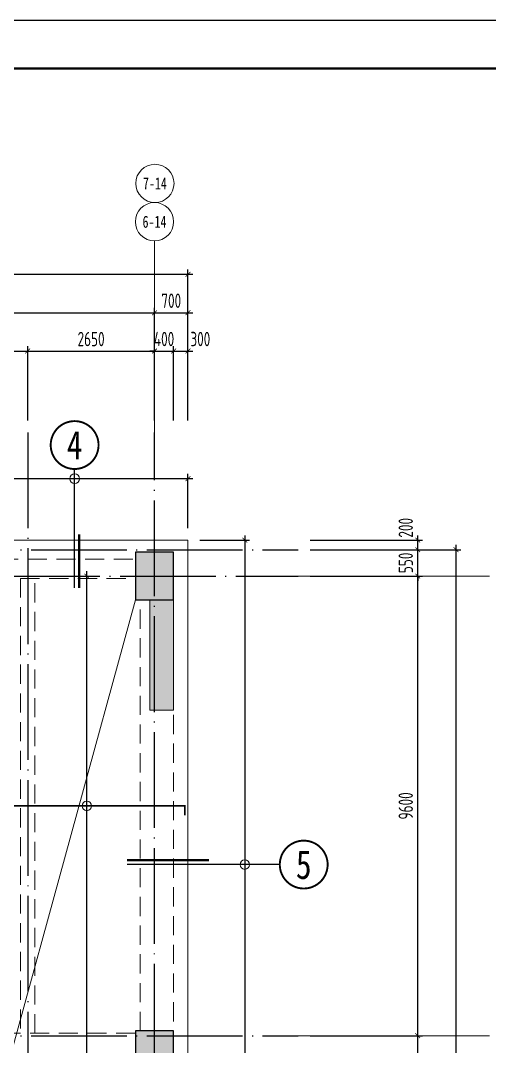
# Model space of a CAD drawing. Header units: millimetres. Extents: x -202076 to 1082610, y -439651 to 179350.
# Drawn here: x 758257 to 768058, y -252106 to -230678 of the extents above; entities that cross this region are included whole.
import ezdxf
from ezdxf.enums import TextEntityAlignment as Align

# ---------------------------------------------------------------- set-up
doc = ezdxf.new("R2010")
doc.units = ezdxf.units.MM
doc.header["$LTSCALE"] = 1000
doc.linetypes.add('DASHED', pattern=[0.75, 0.5, -0.25])
doc.linetypes.add('DOTE', pattern=[2.42, 2, -0.2, 0.02, -0.2])
for name, color, linetype in [('02-TEXT_轴号', 7, 'Continuous'), ('A_AXIS-轴线', 36, 'DOTE'), ('AXIS_TEXT', 7, 'Continuous'), ('COLU', 5, 'Continuous'), ('FLOOR_UP_REIN', 13, 'Continuous'), ('THIN', 7, 'Continuous')]:
    doc.layers.add(name, color=color, linetype=linetype)
for name, color, linetype, lineweight in [('BEAM', 4, 'DASHED', 0), ('DIM', 3, 'Continuous', 0), ('WALL', 2, 'Continuous', 0), ('板洞边线', 3, 'Continuous', 18), ('边缘构件填充', 253, 'Continuous', 18)]:
    doc.layers.add(name, color=color, linetype=linetype, lineweight=lineweight)
doc.styles.add('-宋体', font='simhei.ttf', dxfattribs={"width": 0.8})
doc.styles.add('_TCH_AXIS', font='STXIHEI.TTF', dxfattribs={"width": 0.75})
doc.styles.add('COMPLEX', font='COMPLEX')
doc.styles.add('TSSD_Dimension', font='tssdeng.shx', dxfattribs={"width": 0.7, "bigfont": 'hztxt.shx'})
doc.styles.add('TSSD_Num', font='Tssdeng.shx', dxfattribs={"width": 0.7, "bigfont": 'hztxt.shx'})
doc.dimstyles.new('TSSD_100_100', dxfattribs={"dimtxt": 300, "dimasz": 100, "dimexe": 100, "dimexo": 250, "dimgap": 100, "dimtad": 1, "dimdec": 0, "dimzin": 0, "dimdsep": 46, "dimtxsty": 'TSSD_Dimension', "dimblk": 'ARCHTICK', "dimcen": 0, "dimdle": 100, "dimclrt": 7, "dimadec": 0, "dimazin": 0, "dimtfac": 1, "dimtdec": 0, "dimtix": 1, "dimtmove": 2, "dimatfit": 3, "dimfxl": 1, "dimtolj": 1, "dimtzin": 0, "dimarcsym": 0})

# ---------------------------------------------------------------- blocks, each defined once
blk = doc.blocks.new('_AXISO')
blk.add_circle((0, 0), 0.5)
at = {"layer": 'AXIS_TEXT', "style": 'COMPLEX', "width": 1.041667}
blk.add_attdef('A', text='', height=0.56, dxfattribs=at).set_placement((-0.25, -0.28), (0.25, -0.28), align=Align.FIT)
blk = doc.blocks.new('_ARCHTICK')
at = {"color": 0, "linetype": 'ByBlock', "const_width": 0.15}
blk.add_lwpolyline([(-0.5, -0.5), (0.5, 0.5)], dxfattribs=at)
blk = doc.blocks.new('*D2132')
at = {"layer": 'Defpoints', "color": 0, "transparency": 16777216}
for p in [(764058, -251881), (766558, -251881), (764058, -261481)]:
    blk.add_point(p, dxfattribs=at)
at = {"layer": 'DIM', "color": 0, "lineweight": -2, "transparency": 16777216}
for p, q in [((764308, -251881), (766658, -251881)), ((766558, -261581), (766558, -251781)), ((764308, -261481), (766658, -261481))]:
    blk.add_line(p, q, dxfattribs=at)
at = {"layer": 'DIM', "color": 0, "lineweight": -2, "transparency": 16777216, "xscale": 100, "yscale": 100, "zscale": 100}
for p, rotation in [((766558, -251881), 90), ((766558, -261481), 270)]:
    blk.add_blockref('_ARCHTICK', p, dxfattribs=dict(at, rotation=rotation))
at = {"layer": 'DIM', "color": 7, "transparency": 16777216, "insert": (766308, -256681), "char_height": 300, "attachment_point": 5, "rotation": 90, "style": 'TSSD_Dimension'}
blk.add_mtext('\\A1;9600', dxfattribs=at)
blk = doc.blocks.new('*D2133')
at = {"layer": 'Defpoints', "color": 0, "transparency": 16777216}
for p in [(764058, -242281), (766558, -242281), (764058, -251881)]:
    blk.add_point(p, dxfattribs=at)
at = {"layer": 'DIM', "color": 0, "lineweight": -2, "transparency": 16777216}
for p, q in [((764308, -242281), (766658, -242281)), ((766558, -251981), (766558, -242181)), ((764308, -251881), (766658, -251881))]:
    blk.add_line(p, q, dxfattribs=at)
at = {"layer": 'DIM', "color": 0, "lineweight": -2, "transparency": 16777216, "xscale": 100, "yscale": 100, "zscale": 100}
for p, rotation in [((766558, -242281), 90), ((766558, -251881), 270)]:
    blk.add_blockref('_ARCHTICK', p, dxfattribs=dict(at, rotation=rotation))
at = {"layer": 'DIM', "color": 7, "transparency": 16777216, "insert": (766308, -247081), "char_height": 300, "attachment_point": 5, "rotation": 90, "style": 'TSSD_Dimension'}
blk.add_mtext('\\A1;9600', dxfattribs=at)
blk = doc.blocks.new('*D2134')
at = {"layer": 'Defpoints', "color": 0, "transparency": 16777216}
for p in [(764058, -241731), (767358, -241731), (764058, -264131)]:
    blk.add_point(p, dxfattribs=at)
at = {"layer": 'DIM', "color": 0, "lineweight": -2, "transparency": 16777216}
for p, q in [((767358, -264231), (767358, -241631)), ((764308, -241731), (767458, -241731)), ((764308, -264131), (767458, -264131))]:
    blk.add_line(p, q, dxfattribs=at)
at = {"layer": 'DIM', "color": 0, "lineweight": -2, "transparency": 16777216, "xscale": 100, "yscale": 100, "zscale": 100}
for p, rotation in [((767358, -241731), 90), ((767358, -264131), 270)]:
    blk.add_blockref('_ARCHTICK', p, dxfattribs=dict(at, rotation=rotation))
at = {"layer": 'DIM', "color": 7, "transparency": 16777216, "insert": (767108, -252931), "char_height": 300, "attachment_point": 5, "rotation": 90, "style": 'TSSD_Dimension'}
blk.add_mtext('\\A1;22400', dxfattribs=at)
blk = doc.blocks.new('*D2135')
at = {"layer": 'Defpoints', "color": 0, "transparency": 16777216}
for p in [(764058, -241731), (766558, -241731), (764058, -242281)]:
    blk.add_point(p, dxfattribs=at)
at = {"layer": 'DIM', "color": 0, "lineweight": -2, "transparency": 16777216}
for p, q in [((766558, -241731), (766558, -241631)), ((764308, -241731), (766658, -241731)), ((766558, -242281), (766558, -241731)), ((764308, -242281), (766658, -242281)), ((766558, -242281), (766558, -242381))]:
    blk.add_line(p, q, dxfattribs=at)
at = {"layer": 'DIM', "color": 0, "lineweight": -2, "transparency": 16777216, "xscale": 100, "yscale": 100, "zscale": 100}
for p, rotation in [((766558, -241731), 270), ((766558, -242281), 90)]:
    blk.add_blockref('_ARCHTICK', p, dxfattribs=dict(at, rotation=rotation))
at = {"layer": 'DIM', "color": 7, "transparency": 16777216, "insert": (766308, -242006), "char_height": 300, "attachment_point": 5, "rotation": 90, "style": 'TSSD_Dimension'}
blk.add_mtext('\\A1;550', dxfattribs=at)
blk = doc.blocks.new('*D2148')
at = {"layer": 'Defpoints', "color": 0, "transparency": 16777216}
for p in [(708657, -235981), (708657, -239281), (761757, -239281)]:
    blk.add_point(p, dxfattribs=at)
at = {"layer": 'DIM', "color": 0, "lineweight": -2, "transparency": 16777216}
for p, q in [((708657, -239031), (708657, -235881)), ((761757, -239031), (761757, -235881)), ((761857, -235981), (708557, -235981))]:
    blk.add_line(p, q, dxfattribs=at)
at = {"layer": 'DIM', "color": 0, "lineweight": -2, "transparency": 16777216, "xscale": 100, "yscale": 100, "zscale": 100, "rotation": 180}
blk.add_blockref('_ARCHTICK', (708657, -235981), dxfattribs=at)
at = {"layer": 'DIM', "color": 0, "lineweight": -2, "transparency": 16777216, "xscale": 100, "yscale": 100, "zscale": 100}
blk.add_blockref('_ARCHTICK', (761757, -235981), dxfattribs=at)
at = {"layer": 'DIM', "color": 7, "transparency": 16777216, "insert": (735207, -235731), "char_height": 300, "attachment_point": 5, "style": 'TSSD_Dimension'}
blk.add_mtext('\\A1;53100', dxfattribs=at)
blk = doc.blocks.new('*D2149')
at = {"layer": 'Defpoints', "color": 0, "transparency": 16777216}
for p in [(761057, -236781), (752657, -239281), (761057, -239281)]:
    blk.add_point(p, dxfattribs=at)
at = {"layer": 'DIM', "color": 0, "lineweight": -2, "transparency": 16777216}
for p, q in [((752657, -239031), (752657, -236681)), ((761057, -239031), (761057, -236681)), ((752557, -236781), (761157, -236781))]:
    blk.add_line(p, q, dxfattribs=at)
at = {"layer": 'DIM', "color": 0, "lineweight": -2, "transparency": 16777216, "xscale": 100, "yscale": 100, "zscale": 100, "rotation": 180}
blk.add_blockref('_ARCHTICK', (752657, -236781), dxfattribs=at)
at = {"layer": 'DIM', "color": 0, "lineweight": -2, "transparency": 16777216, "xscale": 100, "yscale": 100, "zscale": 100}
blk.add_blockref('_ARCHTICK', (761057, -236781), dxfattribs=at)
at = {"layer": 'DIM', "color": 7, "transparency": 16777216, "insert": (756857, -236531), "char_height": 300, "attachment_point": 5, "style": 'TSSD_Dimension'}
blk.add_mtext('\\A1;8400', dxfattribs=at)
blk = doc.blocks.new('*D2162')
at = {"layer": 'Defpoints', "color": 0, "transparency": 16777216}
for p in [(761057, -237581), (758407, -239281), (761057, -239281)]:
    blk.add_point(p, dxfattribs=at)
at = {"layer": 'DIM', "color": 0, "lineweight": -2, "transparency": 16777216}
for p, q in [((758307, -237581), (761157, -237581)), ((758407, -239031), (758407, -237481)), ((761057, -239031), (761057, -237481))]:
    blk.add_line(p, q, dxfattribs=at)
at = {"layer": 'DIM', "color": 0, "lineweight": -2, "transparency": 16777216, "xscale": 100, "yscale": 100, "zscale": 100, "rotation": 180}
blk.add_blockref('_ARCHTICK', (758407, -237581), dxfattribs=at)
at = {"layer": 'DIM', "color": 0, "lineweight": -2, "transparency": 16777216, "xscale": 100, "yscale": 100, "zscale": 100}
blk.add_blockref('_ARCHTICK', (761057, -237581), dxfattribs=at)
at = {"layer": 'DIM', "color": 7, "transparency": 16777216, "insert": (759732, -237331), "char_height": 300, "attachment_point": 5, "style": 'TSSD_Dimension'}
blk.add_mtext('\\A1;2650', dxfattribs=at)
blk = doc.blocks.new('图框-A1')
for points, const_width in [([(0, 0), (841, 0), (841, 594), (0, 594)], 0.05), ([(766, 584), (25, 584), (25, 10), (766, 10)], 0.5)]:
    blk.add_lwpolyline(points, close=True, dxfattribs=dict(const_width=const_width))
blk = doc.blocks.new('*D1754')
at = {"layer": 'Defpoints', "color": 0, "transparency": 16777216}
for p in [(764058, -241531), (766558, -241531), (764058, -241731)]:
    blk.add_point(p, dxfattribs=at)
at = {"layer": 'DIM', "color": 0, "lineweight": -2, "transparency": 16777216}
for p, q in [((766558, -241831), (766558, -241431)), ((764308, -241531), (766658, -241531)), ((764308, -241731), (766658, -241731))]:
    blk.add_line(p, q, dxfattribs=at)
at = {"layer": 'DIM', "color": 0, "lineweight": -2, "transparency": 16777216, "xscale": 100, "yscale": 100, "zscale": 100}
for p, rotation in [((766558, -241531), 90), ((766558, -241731), 270)]:
    blk.add_blockref('_ARCHTICK', p, dxfattribs=dict(at, rotation=rotation))
at = {"layer": 'DIM', "color": 7, "transparency": 16777216, "insert": (766308, -241273), "char_height": 300, "attachment_point": 5, "rotation": 90, "style": 'TSSD_Dimension'}
blk.add_mtext('\\A1;200', dxfattribs=at)
blk = doc.blocks.new('*D1755')
at = {"layer": 'Defpoints', "color": 0, "transparency": 16777216}
for p in [(761757, -237581), (761457, -239281), (761757, -239281)]:
    blk.add_point(p, dxfattribs=at)
at = {"layer": 'DIM', "color": 0, "lineweight": -2, "transparency": 16777216}
for p, q in [((761357, -237581), (761857, -237581)), ((761457, -239031), (761457, -237481)), ((761757, -239031), (761757, -237481))]:
    blk.add_line(p, q, dxfattribs=at)
at = {"layer": 'DIM', "color": 0, "lineweight": -2, "transparency": 16777216, "xscale": 100, "yscale": 100, "zscale": 100, "rotation": 180}
blk.add_blockref('_ARCHTICK', (761457, -237581), dxfattribs=at)
at = {"layer": 'DIM', "color": 0, "lineweight": -2, "transparency": 16777216, "xscale": 100, "yscale": 100, "zscale": 100}
blk.add_blockref('_ARCHTICK', (761757, -237581), dxfattribs=at)
at = {"layer": 'DIM', "color": 7, "transparency": 16777216, "insert": (762015, -237331), "char_height": 300, "attachment_point": 5, "style": 'TSSD_Dimension'}
blk.add_mtext('\\A1;300', dxfattribs=at)
blk = doc.blocks.new('*D1756')
at = {"layer": 'Defpoints', "color": 0, "transparency": 16777216}
for p in [(761757, -236781), (761057, -239281), (761757, -239281)]:
    blk.add_point(p, dxfattribs=at)
at = {"layer": 'DIM', "color": 0, "lineweight": -2, "transparency": 16777216}
for p, q in [((761057, -239031), (761057, -236681)), ((761757, -239031), (761757, -236681)), ((760957, -236781), (761857, -236781))]:
    blk.add_line(p, q, dxfattribs=at)
at = {"layer": 'DIM', "color": 0, "lineweight": -2, "transparency": 16777216, "xscale": 100, "yscale": 100, "zscale": 100, "rotation": 180}
blk.add_blockref('_ARCHTICK', (761057, -236781), dxfattribs=at)
at = {"layer": 'DIM', "color": 0, "lineweight": -2, "transparency": 16777216, "xscale": 100, "yscale": 100, "zscale": 100}
blk.add_blockref('_ARCHTICK', (761757, -236781), dxfattribs=at)
at = {"layer": 'DIM', "color": 7, "transparency": 16777216, "insert": (761407, -236531), "char_height": 300, "attachment_point": 5, "style": 'TSSD_Dimension'}
blk.add_mtext('\\A1;700', dxfattribs=at)
blk = doc.blocks.new('*D1763')
at = {"layer": 'Defpoints', "color": 0, "transparency": 16777216}
for p in [(758407, -237581), (755157, -239281), (758407, -239281)]:
    blk.add_point(p, dxfattribs=at)
at = {"layer": 'DIM', "color": 0, "lineweight": -2, "transparency": 16777216}
for p, q in [((755057, -237581), (758507, -237581)), ((755157, -239031), (755157, -237481)), ((758407, -239031), (758407, -237481))]:
    blk.add_line(p, q, dxfattribs=at)
at = {"layer": 'DIM', "color": 0, "lineweight": -2, "transparency": 16777216, "xscale": 100, "yscale": 100, "zscale": 100, "rotation": 180}
blk.add_blockref('_ARCHTICK', (755157, -237581), dxfattribs=at)
at = {"layer": 'DIM', "color": 0, "lineweight": -2, "transparency": 16777216, "xscale": 100, "yscale": 100, "zscale": 100}
blk.add_blockref('_ARCHTICK', (758407, -237581), dxfattribs=at)
at = {"layer": 'DIM', "color": 7, "transparency": 16777216, "insert": (756782, -237331), "char_height": 300, "attachment_point": 5, "style": 'TSSD_Dimension'}
blk.add_mtext('\\A1;3250', dxfattribs=at)
blk = doc.blocks.new('*D2980')
at = {"layer": 'Defpoints', "color": 0, "transparency": 16777216}
for p in [(761457, -237581), (761057, -239281), (761457, -239281)]:
    blk.add_point(p, dxfattribs=at)
at = {"layer": 'DIM', "color": 0, "lineweight": -2, "transparency": 16777216}
for p, q in [((761057, -237581), (760957, -237581)), ((761057, -239031), (761057, -237481)), ((761057, -237581), (761457, -237581)), ((761457, -239031), (761457, -237481)), ((761457, -237581), (761557, -237581))]:
    blk.add_line(p, q, dxfattribs=at)
at = {"layer": 'DIM', "color": 0, "lineweight": -2, "transparency": 16777216, "xscale": 100, "yscale": 100, "zscale": 100}
blk.add_blockref('_ARCHTICK', (761057, -237581), dxfattribs=at)
at = {"layer": 'DIM', "color": 0, "lineweight": -2, "transparency": 16777216, "xscale": 100, "yscale": 100, "zscale": 100, "rotation": 180}
blk.add_blockref('_ARCHTICK', (761457, -237581), dxfattribs=at)
at = {"layer": 'DIM', "color": 7, "transparency": 16777216, "insert": (761257, -237331), "char_height": 300, "attachment_point": 5, "style": 'TSSD_Dimension'}
blk.add_mtext('\\A1;400', dxfattribs=at)
blk = doc.blocks.new('ts_idx1')
at = {"color": 0, "linetype": 'ByBlock', "lineweight": -2, "const_width": 0.04}
blk.add_lwpolyline([(-0.5, 0, 1), (0.5, 0, 1)], format="xyb", close=True, dxfattribs=at)
at = {"color": 0, "linetype": 'ByBlock', "lineweight": -2, "style": 'TSSD_Num', "width": 0.7}
blk.add_attdef('A', text='', height=0.6, dxfattribs=at).set_placement((0, 0), align=Align.MIDDLE_CENTER)
blk = doc.blocks.new('*D3172')
at = {"layer": 'Defpoints', "color": 0, "transparency": 16777216}
for p in [(761757, -240247), (755457, -241531), (761757, -241531)]:
    blk.add_point(p, dxfattribs=at)
at = {"layer": 'DIM', "color": 0, "lineweight": -2, "transparency": 16777216}
for p, q in [((755457, -241281), (755457, -240147)), ((761757, -241281), (761757, -240147)), ((755357, -240247), (761857, -240247))]:
    blk.add_line(p, q, dxfattribs=at)
at = {"layer": 'DIM', "color": 0, "lineweight": -2, "transparency": 16777216, "xscale": 100, "yscale": 100, "zscale": 100, "rotation": 180}
blk.add_blockref('_ARCHTICK', (755457, -240247), dxfattribs=at)
at = {"layer": 'DIM', "color": 0, "lineweight": -2, "transparency": 16777216, "xscale": 100, "yscale": 100, "zscale": 100}
blk.add_blockref('_ARCHTICK', (761757, -240247), dxfattribs=at)
blk = doc.blocks.new('*D3173')
at = {"layer": 'Defpoints', "color": 0, "transparency": 16777216}
for p in [(761757, -241531), (761757, -262831), (762944, -262831)]:
    blk.add_point(p, dxfattribs=at)
at = {"layer": 'DIM', "color": 0, "lineweight": -2, "transparency": 16777216}
for p, q in [((762944, -241431), (762944, -262931)), ((762007, -241531), (763044, -241531)), ((762007, -262831), (763044, -262831))]:
    blk.add_line(p, q, dxfattribs=at)
at = {"layer": 'DIM', "color": 0, "lineweight": -2, "transparency": 16777216, "xscale": 100, "yscale": 100, "zscale": 100}
for p, rotation in [((762944, -241531), 90), ((762944, -262831), 270)]:
    blk.add_blockref('_ARCHTICK', p, dxfattribs=dict(at, rotation=rotation))
blk = doc.blocks.new('*D3621')
at = {"layer": 'Defpoints', "color": 0, "transparency": 16777216}
for p in [(759063, -242281), (759643, -242281), (759063, -262731)]:
    blk.add_point(p, dxfattribs=at)
at = {"layer": 'DIM', "color": 0, "lineweight": -2, "transparency": 16777216}
for p, q in [((759313, -242281), (759743, -242281)), ((759643, -262831), (759643, -242181)), ((759313, -262731), (759743, -262731))]:
    blk.add_line(p, q, dxfattribs=at)
at = {"layer": 'DIM', "color": 0, "lineweight": -2, "transparency": 16777216, "xscale": 100, "yscale": 100, "zscale": 100}
for p, rotation in [((759643, -242281), 90), ((759643, -262731), 270)]:
    blk.add_blockref('_ARCHTICK', p, dxfattribs=dict(at, rotation=rotation))

msp = doc.modelspace()

# ---------------------------------------------------------------- hatches: boundary and pattern name
at = {"layer": '边缘构件填充'}
h = msp.add_hatch(color=256, dxfattribs=at)
h.dxf.hatch_style = 1
h.paths.add_polyline_path([(761457.2, -241781), (760657.2, -241781), (760657.2, -242781), (761457.2, -242781)])
h = msp.add_hatch(color=256, dxfattribs=at)
h.dxf.hatch_style = 1
h.paths.add_polyline_path([(761457.2, -242781), (760957.2, -242781), (760957.2, -245081), (761457.2, -245081)])
h = msp.add_hatch(color=256, dxfattribs=at)
h.dxf.hatch_style = 1
h.paths.add_polyline_path([(761457.2, -251781), (760657.2, -251781), (760657.2, -252581), (761457.2, -252581)])

# ---------------------------------------------------------------- linework, layer by layer
msp.add_lwpolyline([(781657.2, -290081), (781657.2, -230681), (697557.2, -230681), (697557.2, -290081)], close=True)
at = {"layer": 'A_AXIS-轴线'}
for p, q in [((758407.2, -239281), (758407.2, -264481)), ((761057.2, -264481), (761057.2, -239281))]:
    msp.add_line(p, q, dxfattribs=at)
for points in [[(707657.2, -241731), (764057.5, -241731)], [(750657.2, -242281), (764057.5, -242281)], [(707657.2, -251881), (764057.5, -251881)]]:
    msp.add_lwpolyline(points, dxfattribs=at)
at = {"layer": 'BEAM', "ltscale": 0.8}
for p, q in [((753007.2, -241931), (760657.2, -241931)), ((758257.1, -242331), (758257.1, -251831)), ((758257.2, -242331), (760657.2, -242331)), ((758557.1, -251831), (758557.1, -242331)), ((760757.2, -251781), (760757.2, -242781)), ((761457.2, -242781), (761457.2, -251781)), ((760657.2, -251831), (753007.2, -251831))]:
    msp.add_line(p, q, dxfattribs=at)
at = {"layer": 'COLU'}
for points in [[(761457.2, -241781), (760657.2, -241781), (760657.2, -242781), (761457.2, -242781)], [(761457.2, -251781), (760657.2, -251781), (760657.2, -252581), (761457.2, -252581)]]:
    msp.add_lwpolyline(points, close=True, dxfattribs=at)
at = {"layer": 'DIM'}
for p, q in [((761057.2, -239281), (761057.2, -235281)), ((764057.5, -242281), (768057.5, -242281)), ((764057.5, -251881), (768057.5, -251881))]:
    msp.add_line(p, q, dxfattribs=at)
for centre in [(759388.1, -240247.5), (759643.1, -247081), (762944.2, -248306.9)]:
    msp.add_circle(centre, 100, dxfattribs=at)
at = {"layer": 'FLOOR_UP_REIN', "const_width": 35}
msp.add_lwpolyline([(751707.2, -247281), (751707.2, -247081), (761692.2, -247081), (761692.2, -247281)], dxfattribs=at)
at = {"layer": 'THIN'}
for p, q in [((759388.1, -242530), (759388.1, -240044.9)), ((763675.4, -248306.9), (760483.4, -248306.9))]:
    msp.add_line(p, q, dxfattribs=at)
at = {"layer": 'THIN', "const_width": 50}
for points in [[(759480.2, -241412.7), (759480.2, -242530)], [(760483.4, -248214.8), (762193, -248214.8)]]:
    msp.add_lwpolyline(points, dxfattribs=at)
at = {"layer": 'WALL'}
msp.add_lwpolyline([(760957.2, -242781), (760957.2, -245081), (761457.2, -245081), (761457.2, -242781), (761457.2, -245081)], dxfattribs=at)
at = {"layer": '板洞边线'}
msp.add_line((755157.2, -262831), (760657.2, -242781), dxfattribs=at)
at = {"layer": '板洞边线', "color": 6}
msp.add_lwpolyline([(708657.2, -265901.2), (733046.3, -264131), (755157.2, -264131), (755157.2, -262831), (761757.2, -262831), (761757.2, -241531), (755157.2, -241531), (755157.2, -240786.4), (739160, -241242.9), (718357.2, -240406), (718357.2, -241531), (708657.2, -241531)], close=True, dxfattribs=at)

# ---------------------------------------------------------------- block references
at = {"xscale": 100, "yscale": 100, "zscale": 100}
msp.add_blockref('图框-A1', (697557.2, -290081), dxfattribs=at)
at = {"layer": 'DIM'}
ref = msp.add_blockref('_AXISO', (761065.7, -234081.1), dxfattribs=dict(at, xscale=800, yscale=800, zscale=800))
ref.add_attrib('A', '7-14', dxfattribs={"layer": '02-TEXT_轴号', "height": 252.11, "style": '_TCH_AXIS', "width": 0.743037}).set_placement((760815.6, -234207.1), (761315.7, -234207.1), align=Align.FIT)
ref = msp.add_blockref('_AXISO', (761057.2, -234881), dxfattribs=dict(at, xscale=800, yscale=800, zscale=800))
ref.add_attrib('A', '6-14', dxfattribs={"layer": '02-TEXT_轴号', "height": 252.11, "style": '_TCH_AXIS', "width": 0.743037}).set_placement((760807.1, -235007.1), (761307.2, -235007.1), align=Align.FIT)
at = {"layer": 'THIN'}
ref = msp.add_blockref('ts_idx1', (759388.1, -239544.9), dxfattribs=dict(at, xscale=999.9999800000003, yscale=999.9999800000003, zscale=999.9999800000003))
ref.add_attrib('1', '4', dxfattribs={"height": 600, "style": '-宋体', "width": 0.8}).set_placement((759388.1, -239544.9), align=Align.MIDDLE_CENTER)
ref = msp.add_blockref('ts_idx1', (764175.4, -248306.9), dxfattribs=dict(at, xscale=999.9999800000003, yscale=999.9999800000003, zscale=999.9999800000003))
ref.add_attrib('1', '5', dxfattribs={"height": 600, "style": '-宋体', "width": 0.8}).set_placement((764175.4, -248306.9), align=Align.MIDDLE_CENTER)

# ---------------------------------------------------------------- dimensions: what is measured, and where the dimension line sits
at = {"layer": 'DIM'}
for base, p1, p2, picture, middle in [((708657.2, -235981), (761757.2, -239281), (708657.2, -239281), '*D2148', (735207.2, -235731)), ((761057.2, -236781), (752657.2, -239281), (761057.2, -239281), '*D2149', (756857.2, -236531)), ((761757.2, -236781), (761057.2, -239281), (761757.2, -239281), '*D1756', (761407.2, -236531)), ((758407.2, -237581), (755157.2, -239281), (758407.2, -239281), '*D1763', (756782.2, -237331)), ((761057.2, -237581), (758407.2, -239281), (761057.2, -239281), '*D2162', (759732.2, -237331)), ((761457.2, -237581), (761057.2, -239281), (761457.2, -239281), '*D2980', (761257.2, -237331))]:
    dim = msp.add_linear_dim(base=base, p1=p1, p2=p2, dimstyle='TSSD_100_100', dxfattribs=at)
    dim.commit()
    dim.dimension.update_dxf_attribs({"geometry": picture, "text_midpoint": middle})
dim = msp.add_linear_dim(base=(761757.2, -237581), p1=(761457.2, -239281), p2=(761757.2, -239281), dimstyle='TSSD_100_100', dxfattribs=at)
dim.commit()
dim.dimension.update_dxf_attribs({"geometry": '*D1755', "text_midpoint": (762015.2, -237331), "dimtype": 160})
dim = msp.add_linear_dim(base=(761757.2, -240247.5), p1=(755457.2, -241531), p2=(761757.2, -241531), text=' ', dimstyle='TSSD_100_100', override={"dimclrd": 0, "dimclre": 0, "dimclrt": 7}, dxfattribs=at)
dim.commit()
dim.dimension.update_dxf_attribs({"geometry": '*D3172', "text_midpoint": (758607.2, -240247.5)})
dim = msp.add_linear_dim(base=(766557.5, -241531), p1=(764057.5, -241731), p2=(764057.5, -241531), angle=90, dimstyle='TSSD_100_100', dxfattribs=at)
dim.commit()
dim.dimension.update_dxf_attribs({"geometry": '*D1754', "text_midpoint": (766307.5, -241272.9), "dimtype": 160})
dim = msp.add_aligned_dim(p1=(761757.2, -241531), p2=(761757.2, -262831), distance=1187, text=' ', dimstyle='TSSD_100_100', override={"dimclrd": 0, "dimclre": 0, "dimclrt": 7}, dxfattribs=at)
dim.commit()
dim.dimension.update_dxf_attribs({"geometry": '*D3173', "text_midpoint": (762944.2, -252181)})
for base, p1, p2, picture, middle in [((767357.5, -241731), (764057.5, -264131), (764057.5, -241731), '*D2134', (767107.5, -252931)), ((766557.5, -241731), (764057.5, -242281), (764057.5, -241731), '*D2135', (766307.5, -242006)), ((766557.5, -242281), (764057.5, -251881), (764057.5, -242281), '*D2133', (766307.5, -247081)), ((766557.5, -251881), (764057.5, -261481), (764057.5, -251881), '*D2132', (766307.5, -256681))]:
    dim = msp.add_linear_dim(base=base, p1=p1, p2=p2, angle=90, dimstyle='TSSD_100_100', dxfattribs=at)
    dim.commit()
    dim.dimension.update_dxf_attribs({"geometry": picture, "text_midpoint": middle})
dim = msp.add_aligned_dim(p1=(759062.8, -262731), p2=(759062.8, -242281), distance=-580.3, text=' ', dimstyle='TSSD_100_100', dxfattribs=at)
dim.commit()
dim.dimension.update_dxf_attribs({"geometry": '*D3621', "text_midpoint": (759643.1, -252506)})

doc.saveas('drawing.dxf')
